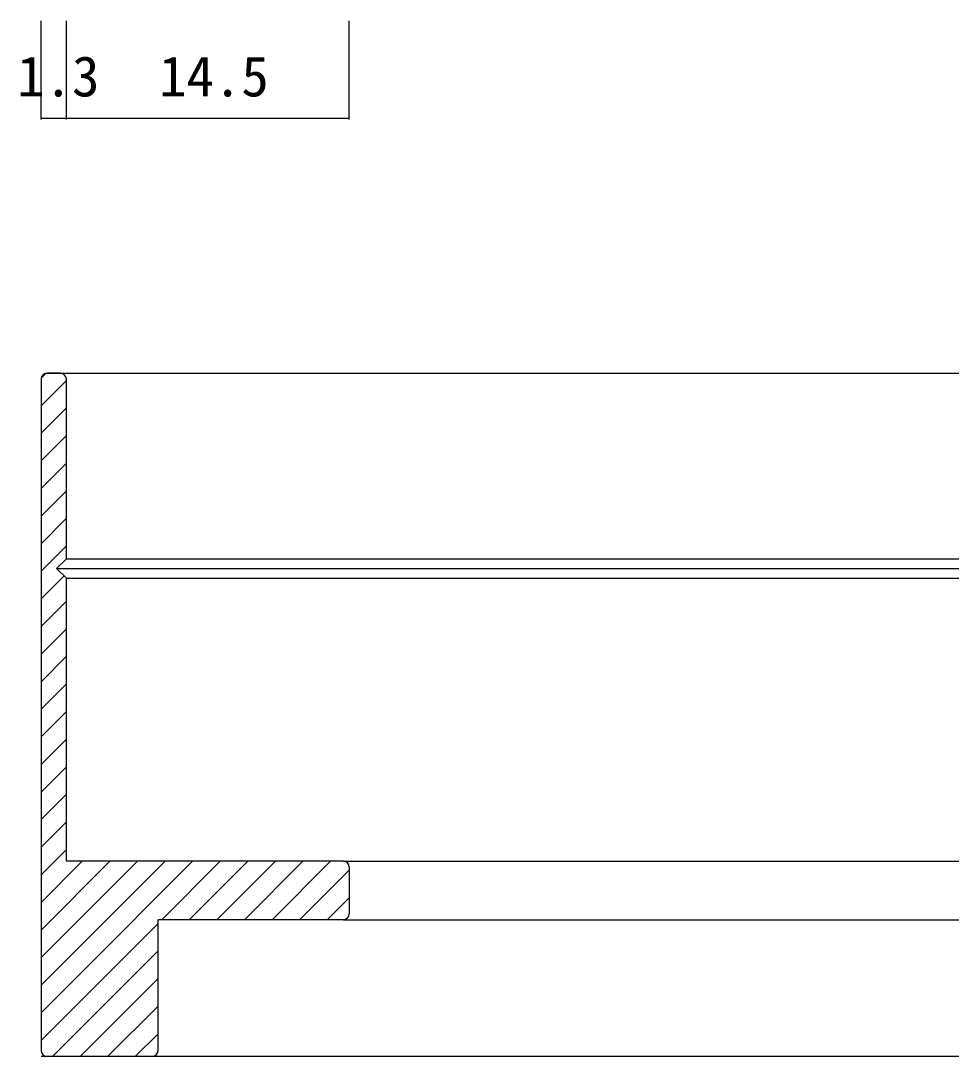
# Model space of a CAD drawing. Units: millimetres on the paper. Extents: x -210 to 210, y -149 to 149.
# Drawn here: x -152.9 to -105.2, y -102.8 to -49.7 of the extents above; entities that cross this region are included whole.
import ezdxf
from ezdxf.enums import TextEntityAlignment as Align

# ---------------------------------------------------------------- set-up
doc = ezdxf.new("R2010")
doc.units = ezdxf.units.MM
doc.layers.add('1-0', color=5, linetype='Continuous')
doc.layers.add('2-0', color=5, linetype='Continuous')
doc.styles.add('ＭＳ ゴシック', font='')
doc.styles.get('ＭＳ ゴシック').set_extended_font_data('MS Gothic')

msp = doc.modelspace()

# ---------------------------------------------------------------- linework, layer by layer
at = {"layer": '1-0'}
for p, q in [((-151.835, -68.015), (-151.593, -67.773)), ((-151.835, -69.429), (-150.535, -68.129)), ((-151.835, -70.843), (-150.535, -69.543)), ((-151.835, -72.257), (-150.535, -70.957)), ((-151.835, -73.672), (-150.535, -72.372)), ((-151.835, -75.086), (-150.535, -73.786)), ((-151.835, -76.5), (-150.535, -75.2)), ((-151.835, -77.914), (-150.535, -76.614)), ((-151.835, -79.329), (-150.654, -78.148)), ((-151.835, -80.743), (-150.535, -79.443)), ((-151.835, -82.157), (-150.535, -80.857)), ((-151.835, -83.571), (-150.535, -82.271)), ((-151.835, -84.985), (-150.535, -83.685)), ((-151.835, -86.4), (-150.535, -85.1)), ((-151.835, -87.814), (-150.535, -86.514)), ((-151.835, -89.228), (-150.535, -87.928)), ((-151.835, -90.642), (-150.535, -89.342)), ((-151.835, -92.056), (-150.535, -90.756)), ((-151.835, -93.471), (-150.535, -92.171)), ((-151.835, -99.128), (-145.475, -92.768)), ((-151.835, -94.885), (-149.718, -92.768)), ((-151.835, -97.713), (-146.889, -92.768)), ((-151.835, -96.299), (-148.303, -92.768)), ((-149.835, -98.542), (-144.061, -92.768)), ((-145.647, -95.768), (-142.647, -92.768)), ((-144.232, -95.768), (-141.232, -92.768)), ((-142.818, -95.768), (-139.818, -92.768)), ((-141.404, -95.768), (-138.404, -92.768)), ((-139.99, -95.768), (-136.99, -92.768)), ((-138.575, -95.768), (-136.035, -93.227)), ((-137.161, -95.768), (-136.035, -94.641)), ((-149.835, -99.956), (-145.835, -95.956)), ((-151.232, -102.768), (-145.835, -97.37)), ((-151.835, -100.542), (-149.835, -98.542)), ((-149.818, -102.768), (-145.835, -98.784)), ((-151.835, -101.956), (-149.835, -99.956)), ((-148.404, -102.768), (-145.835, -100.199)), ((-146.99, -102.768), (-145.835, -101.613))]:
    msp.add_line(p, q, dxfattribs=at)
at = {"layer": '1-0', "color": 7}
for p, q in [((-150.835, -67.768), (-151.535, -67.768)), ((-151.535, -67.768), (-16.835, -67.768)), ((-151.835, -68.068), (-151.835, -102.468)), ((-150.535, -77.268), (-150.535, -68.068)), ((-151.035, -77.768), (-150.535, -77.268)), ((-150.535, -77.268), (-16.835, -77.268)), ((-151.035, -77.768), (-150.535, -78.268)), ((-151.035, -77.768), (-16.835, -77.768)), ((-150.535, -78.268), (-16.835, -78.268)), ((-150.535, -92.768), (-150.535, -78.268)), ((-136.335, -92.768), (-150.535, -92.768)), ((-136.335, -92.768), (-16.835, -92.768)), ((-136.035, -93.068), (-136.035, -95.468)), ((-136.335, -95.768), (-145.835, -95.768)), ((-145.835, -102.468), (-145.835, -95.768)), ((-136.335, -95.768), (-16.835, -95.768)), ((-151.835, -102.768), (-16.835, -102.768)), ((-151.535, -102.768), (-146.135, -102.768))]:
    msp.add_line(p, q, dxfattribs=at)
for centre, start, end in [((-151.535, -68.068), 90, 180), ((-150.835, -68.068), 0, 90), ((-136.335, -93.068), 0, 90), ((-136.335, -95.468), 270, 0), ((-151.535, -102.468), 180, 270), ((-146.135, -102.468), 270, 0)]:
    msp.add_arc(centre, 0.3, start, end, dxfattribs=at)
at = {"layer": '2-0'}
for p, q in [((-151.835, -54.699), (-151.835, -49.699)), ((-150.535, -54.699), (-150.535, -49.699)), ((-151.835, -54.759), (-151.835, -54.639)), ((-150.535, -54.759), (-150.535, -54.639)), ((-136.035, -54.759), (-136.035, -54.639)), ((-151.835, -54.699), (-150.535, -54.699))]:
    msp.add_line(p, q, dxfattribs=at)
msp.add_lwpolyline([(-150.535, -54.699), (-136.035, -54.699), (-136.035, -49.699)], dxfattribs=at)

# ---------------------------------------------------------------- texts
at = {"layer": '2-0', "color": 7, "style": 'ＭＳ ゴシック'}
for s, p in [('1.3', (-153.06, -54.199)), ('14.5', (-145.785, -54.199))]:
    msp.add_text(s, height=2.069, dxfattribs=at).set_placement(p, align=Align.BOTTOM_LEFT)

doc.saveas('drawing.dxf')
